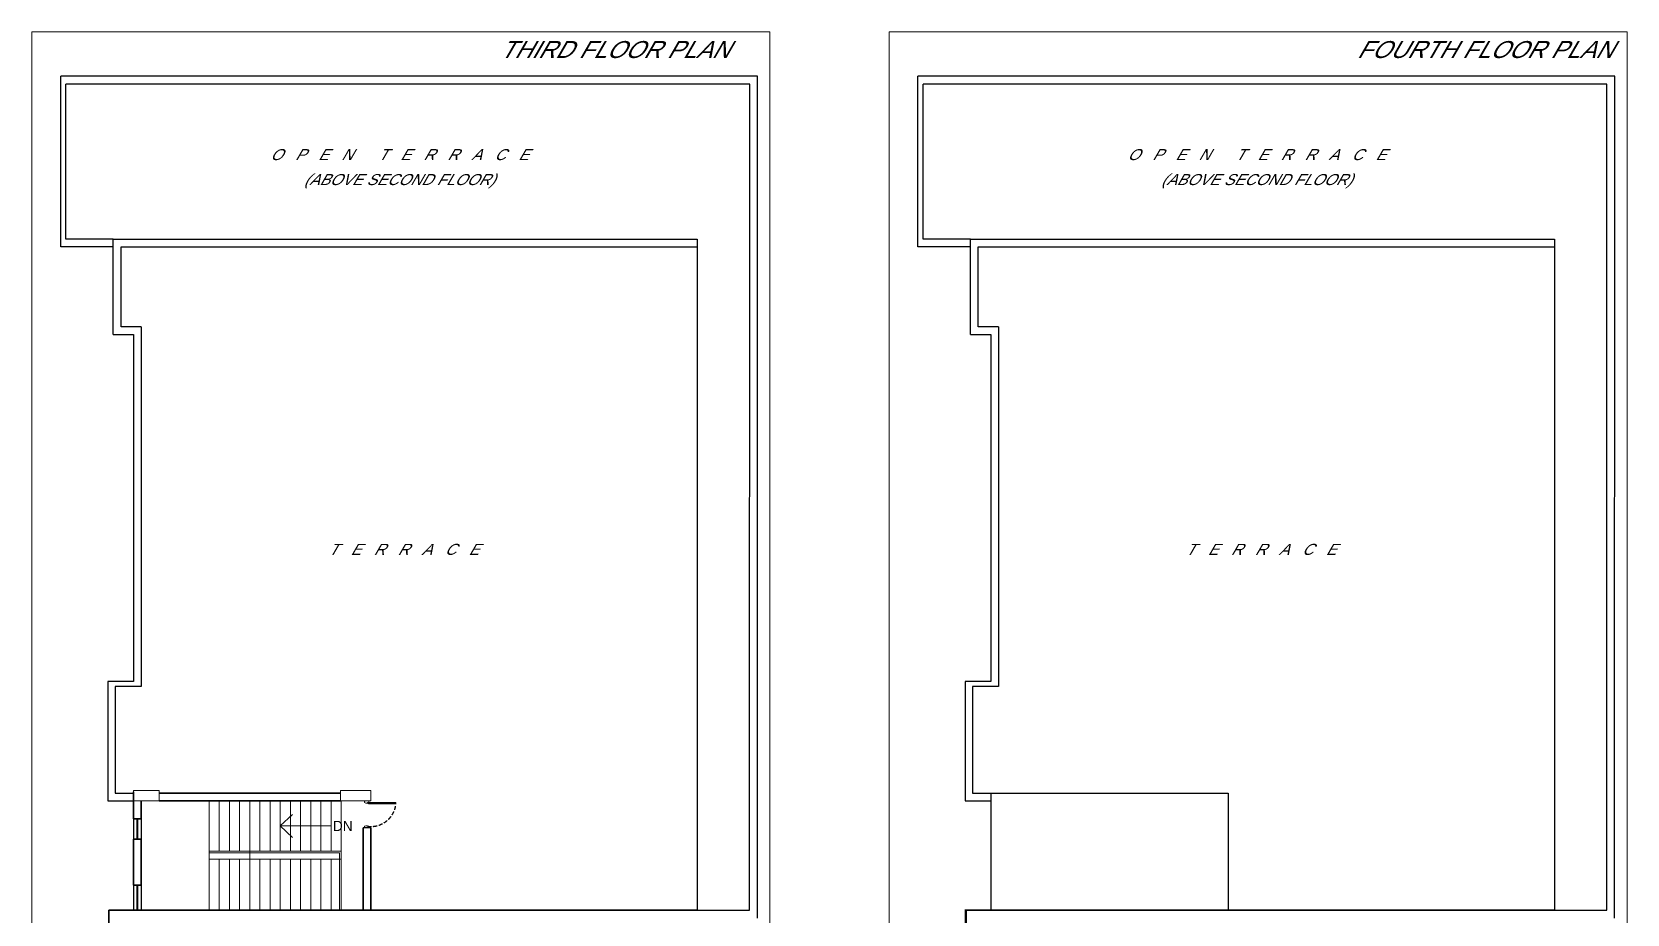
# Model space of a CAD drawing. Extents: x 681461 to 1380439, y -183990 to 19328.
# Drawn here: x 757533 to 804584, y -146815 to -120786 of the extents above; entities that cross this region are included whole.
import ezdxf
from ezdxf.enums import TextEntityAlignment as Align

# ---------------------------------------------------------------- set-up
doc = ezdxf.new("R2010")
doc.units = 0
doc.header["$LTSCALE"] = 900
doc.header["$MEASUREMENT"] = 0
doc.linetypes.add('HIDDEN2', pattern=[0.1875, 0.125, -0.0625])
for name, color, linetype in [('1', 7, 'CONTINUOUS'), ('door', 163, 'CONTINUOUS'), ('TEXT', 2, 'CONTINUOUS'), ('WALL', 1, 'CONTINUOUS')]:
    doc.layers.add(name, color=color, linetype=linetype)
doc.layers.add('ELE', color=50, linetype='CONTINUOUS', lineweight=20)
doc.styles.add('ROMANS', font='arial.ttf')

# ---------------------------------------------------------------- blocks, each defined once
blk = doc.blocks.new('REDFRAME')
at = {"layer": '1', "linetype": 'ByBlock', "lineweight": 13}
for p, q in [((-95, 0), (-95, -15)), ((-95, 0), (0, 0)), ((0, 0), (0, -15)), ((-110, -15), (-110, -50)), ((-110, -15), (-95, -15)), ((-110, -15), (-110, -50)), ((-72, -50), (-110, -50)), ((-72, -50), (-72, -65)), ((-22, -65), (-72, -65)), ((-22, -65), (15, -50)), ((0, -15), (15, -15)), ((15, -15), (15, -50))]:
    blk.add_line(p, q, dxfattribs=at)

msp = doc.modelspace()

# ---------------------------------------------------------------- linework, layer by layer
at = {"layer": 'door', "color": 7, "lineweight": 35, "ltscale": 1.25}
for p, q in [((760532.1, -144006.5), (760532.1, -143210.2)), ((760757.1, -143472.7), (760757.1, -144006.5)), ((761282.1, -143243.3), (766632.8, -143243.3)), ((761282.1, -143472.7), (766632.8, -143472.7)), ((760757.1, -144006.5), (760532.1, -144006.5)), ((767307.1, -146702.7), (767307.1, -144272.7)), ((767532.1, -144272.7), (767532.1, -146702.7)), ((760532.1, -144606.5), (760757.1, -144606.5)), ((760532.1, -145962.1), (760532.1, -144606.5)), ((760757.1, -144606.5), (760757.1, -145962.1)), ((760757.1, -145962.1), (760532.1, -145962.1)), ((759802.1, -150887.7), (759802.1, -146702.7)), ((759802.1, -146702.7), (767487.1, -146702.7)), ((767487.1, -146702.7), (769927.1, -146702.7)), ((769927.1, -146702.7), (777155.7, -146702.7)), ((785086.1, -150887.7), (785086.1, -146702.7)), ((785086.1, -146702.7), (785816.1, -146702.7)), ((785086.1, -146702.7), (795211.1, -146702.7)), ((795211.1, -146702.7), (802439.7, -146702.7))]:
    msp.add_line(p, q, dxfattribs=at)
at = {"layer": 'door', "color": 222, "linetype": 'ByBlock', "lineweight": 13, "ltscale": 1.25}
for p, q in [((762757.1, -143473.3), (762757.1, -146702.7)), ((763057.1, -144957.7), (763057.1, -143473.3)), ((763357.1, -144957.7), (763357.1, -143472.7)), ((763657.1, -144957.7), (763657.1, -143473.3)), ((763957.1, -144957.7), (763957.1, -143473.3)), ((764257.1, -144957.7), (764257.1, -143473.3)), ((764557.1, -144957.7), (764557.1, -143473.3)), ((764857.1, -144957.7), (764857.1, -143472.7)), ((765157.1, -144957.7), (765157.1, -143473.3)), ((765457.1, -144957.7), (765457.1, -143473.3)), ((765757.1, -144957.7), (765757.1, -143473.3)), ((766057.1, -144957.7), (766057.1, -143473.3)), ((766357.1, -144957.7), (766357.1, -143472.7)), ((766657.1, -146702.7), (766657.1, -143473.3)), ((762757.1, -144957.7), (766657.1, -144957.7)), ((762757.1, -145007.7), (766607.1, -145007.7)), ((762757.1, -145197.7), (766657.1, -145197.7)), ((763057.1, -146702.7), (763057.1, -145198.3)), ((763357.1, -146702.7), (763357.1, -145198.3)), ((763657.1, -146702.7), (763657.1, -145198.3)), ((763957.1, -144957.7), (763957.1, -145197.7)), ((763957.1, -146702.7), (763957.1, -145198.3)), ((764257.1, -146702.7), (764257.1, -145198.3)), ((764557.1, -146702.7), (764557.1, -145197.7)), ((764857.1, -146702.7), (764857.1, -145197.7)), ((765157.1, -146702.7), (765157.1, -145198.3)), ((765457.1, -146702.7), (765457.1, -145198.3)), ((765757.1, -146702.7), (765757.1, -145197.7)), ((766057.1, -146702.7), (766057.1, -145197.7)), ((766357.1, -146702.7), (766357.1, -145198.3)), ((766607.1, -146702.7), (766607.1, -145007.7))]:
    msp.add_line(p, q, dxfattribs=at)
at = {"layer": 'door', "color": 3, "linetype": 'ByBlock', "lineweight": 13, "ltscale": 1.25}
for q in [(765222.6, -143877.5), (765222.6, -144553), (766357.1, -144215.2)]:
    msp.add_line((764857.1, -144215.2), q, dxfattribs=at)
at = {"layer": 'door'}
for p, q in [((767460.2, -143523.9), (768270.7, -143525)), ((767460.2, -143564.5), (767460.2, -143523.9)), ((768270.7, -143565.6), (767460.2, -143564.5)), ((768270.7, -143565.6), (768270.7, -143525))]:
    msp.add_line(p, q, dxfattribs=at)
at = {"layer": 'door', "color": 222, "linetype": 'ByBlock', "lineweight": 13, "ltscale": 1.25}
for points in [[(757532.6, -120785.9), (779299.6, -120785.9), (779299.6, -183990), (757532.6, -183990)], [(782816.7, -120785.9), (804583.7, -120785.9), (804583.7, -183990), (782816.7, -183990)], [(760532.1, -143172.7), (761282.1, -143172.7), (761282.1, -143472.7), (760532.1, -143472.7)], [(766632.8, -143172.1), (767532.1, -143172.1), (767532.1, -143472.7), (766632.8, -143472.7)]]:
    msp.add_lwpolyline(points, close=True, dxfattribs=at)
at = {"layer": 'door', "linetype": 'HIDDEN2'}
msp.add_arc((767532.9, -143487.3), 742, 262.36176, 353.93602, dxfattribs=at)
at = {"layer": 'WALL', "color": 8, "linetype": 'ByBlock'}
for p, q in [((778933.5, -122096.5), (758382.1, -122096.5)), ((758382.1, -127123.3), (758382.1, -122096.5)), ((758532.1, -126897.7), (758532.1, -122326.5)), ((778703.5, -122326.5), (758532.1, -122326.5)), ((778702.1, -146702.7), (778703.5, -122326.5)), ((778932.1, -146932.7), (778933.5, -122096.5)), ((804217.5, -122096.5), (783666.1, -122096.5)), ((783666.1, -127123.3), (783666.1, -122096.5)), ((803987.5, -122326.5), (783816.1, -122326.5)), ((783816.1, -126897.7), (783816.1, -122326.5)), ((803986.1, -146702.7), (803987.5, -122326.5)), ((804216.1, -146932.7), (804217.5, -122096.5)), ((759932.1, -126897.7), (758532.1, -126897.7)), ((759932.1, -126897.7), (777155.7, -126897.1)), ((777155.7, -126897.1), (777155.7, -146702.7)), ((785216.1, -126897.7), (783816.1, -126897.7)), ((785216.1, -126897.7), (802439.7, -126897.1)), ((802439.7, -126897.1), (802439.7, -146702.7)), ((759932.1, -127123.3), (758382.1, -127123.3)), ((760162.1, -127127.7), (777155.7, -127127.1)), ((785216.1, -127123.3), (783666.1, -127123.3)), ((785446.1, -127127.7), (802439.7, -127127.1)), ((759932.1, -129712.7), (760532.1, -129712.7)), ((760532.1, -129712.7), (760532.1, -139947.7)), ((760757.1, -129487.7), (760757.1, -140097.7)), ((785216.1, -129712.7), (785816.1, -129712.7)), ((785816.1, -129712.7), (785816.1, -139947.7)), ((786041.1, -129487.7), (786041.1, -140097.7)), ((759772.3, -139947.7), (759772.1, -143473.3)), ((760532.1, -139947.7), (759772.3, -139947.7)), ((759987.3, -140097.7), (759987.1, -143243.3)), ((760757.1, -140097.7), (759987.3, -140097.7)), ((785056.3, -139947.7), (785056.1, -143473.3)), ((785816.1, -139947.7), (785056.3, -139947.7)), ((785271.3, -140097.7), (785271.1, -143243.3)), ((786041.1, -140097.7), (785271.3, -140097.7)), ((759772.1, -143473.3), (760532.1, -143473.3)), ((759987.1, -143243.3), (760532.1, -143243.3)), ((785056.1, -143473.3), (785816.1, -143473.3)), ((785271.1, -143243.3), (785816.1, -143243.3)), ((785816.1, -143243.3), (785816.1, -146702.7)), ((785816.1, -143243.3), (792816.1, -143243.3)), ((792816.1, -143243.3), (792816.1, -146702.7)), ((760532.1, -144006.5), (760532.1, -144606.5)), ((760637.2, -144606.5), (760637.2, -144006.5)), ((760653.8, -144606.5), (760653.8, -144006.5)), ((760757.1, -144006.5), (760757.1, -144606.5)), ((760532.1, -145962.1), (760532.1, -146682.7)), ((760637.2, -146682.7), (760637.2, -145962.1)), ((760653.8, -146682.7), (760653.8, -145962.1)), ((760757.1, -145962.1), (760757.1, -146682.7)), ((777155.7, -146702.7), (778702.1, -146702.7)), ((802439.7, -146702.7), (803986.1, -146702.7))]:
    msp.add_line(p, q, dxfattribs=at)
at = {"layer": 'WALL'}
msp.add_line((767532.1, -144272.7), (767307.1, -144272.7), dxfattribs=at)
at = {"layer": 'WALL', "color": 8, "linetype": 'Continuous'}
msp.add_line((785066.1, -150907.7), (785066.1, -146682.7), dxfattribs=at)
at = {"layer": 'WALL', "color": 8, "linetype": 'ByBlock'}
for points in [[(759932.1, -129712.7), (759932.1, -126897.7), (760531.5, -126897.7)], [(785216.1, -129712.7), (785216.1, -126897.7), (785815.5, -126897.7)], [(760757.1, -129487.7), (760162.1, -129487.7), (760162.1, -127127.7), (760531.5, -127127.7)], [(786041.1, -129487.7), (785446.1, -129487.7), (785446.1, -127127.7), (785815.5, -127127.7)]]:
    msp.add_lwpolyline(points, dxfattribs=at)

# ---------------------------------------------------------------- block references
at = {"layer": 'WALL', "color": 8, "linetype": 'ByBlock', "xscale": -1}
msp.add_blockref('REDFRAME', (767362.1, -143472.7), dxfattribs=at)
at = {"layer": 'WALL', "color": 8, "linetype": 'ByBlock', "rotation": 180}
msp.add_blockref('REDFRAME', (767362.1, -144272.7), dxfattribs=at)

# ---------------------------------------------------------------- texts
at = {"layer": 'ELE', "color": 3}
msp.add_text('DN', height=300, dxfattribs=at).set_placement((766412.7, -144363.8))
at = {"layer": 'TEXT', "color": 6, "style": 'ROMANS', "oblique": 30}
for s, p in [('THIRD FLOOR PLAN', (771325.6, -121556)), ('FOURTH FLOOR PLAN', (796609.6, -121556))]:
    msp.add_text(s, height=500, dxfattribs=at).set_placement(p)
at = {"layer": 'TEXT', "color": 0, "style": 'ROMANS', "oblique": 30}
for s, p in [('O   P   E   N      T   E   R   R   A   C   E', (768365.1, -124406.6)), ('O   P   E   N      T   E   R   R   A   C   E', (793649.1, -124406.6)), ('(ABOVE SECOND FLOOR)', (768365.1, -125183.6)), ('(ABOVE SECOND FLOOR)', (793649.1, -125183.6)), ('  T   E   R   R   A   C   E', (768365.1, -136053.6)), ('  T   E   R   R   A   C   E', (793649.1, -136053.6))]:
    msp.add_text(s, height=325, dxfattribs=at).set_placement(p, align=Align.MIDDLE)

doc.saveas('drawing.dxf')
